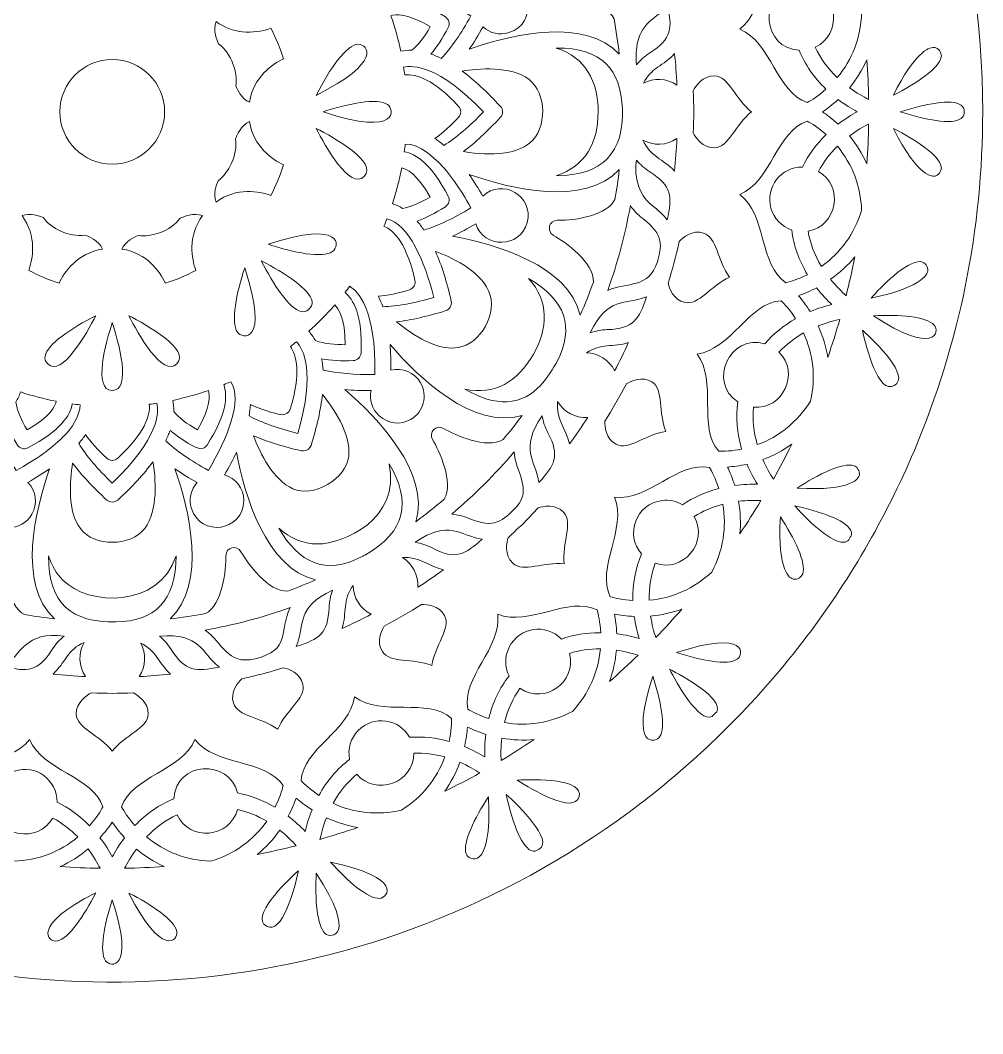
# Model space of a CAD drawing. Header units: inches. Extents: x -25 to 3711, y -26 to 945.
# Drawn here: x 1372 to 1850, y -26 to 477 of the extents above; entities that cross this region are included whole.
import ezdxf

# ---------------------------------------------------------------- set-up
doc = ezdxf.new("R2010")
doc.units = ezdxf.units.IN
doc.header["$MEASUREMENT"] = 0
doc.layers.add('_U+0421_U+043B_U+043E_U+0439 1', color=7, linetype='Continuous')

# ---------------------------------------------------------------- blocks, each defined once
blk = doc.blocks.new('block 2')
at = {"layer": '_U+0421_U+043B_U+043E_U+0439 1', "lineweight": 0}
for points, knots in [([(1585.8, 830.21), (1363.62, 924.19), (1111.16, 816.94), (1019.52, 600.29), (952.37, 441.51), (985.37, 253.34), (1112.11, 126.6), (1125.18, 113.53), (1139.26, 101.15), (1153.97, 89.79), (1154.04, 89.72), (1154.1, 89.66), (1154.17, 89.61), (1154.31, 89.49), (1154.47, 89.38), (1154.63, 89.28), (1183.71, 66.91), (1215.62, 48.31), (1249.45, 34.01), (1390.48, -25.65), (1555.66, -6.48), (1680.02, 88.83), (1680.02, 88.83), (1680.27, 88.99), (1680.27, 88.99), (1680.42, 89.1), (1680.57, 89.22), (1680.71, 89.35), (1709.98, 111.88), (1736.6, 138.23), (1759.95, 168.46), (1759.95, 168.46), (1760.12, 168.66), (1760.12, 168.66), (1760.24, 168.8), (1760.35, 168.96), (1760.45, 169.12), (1782.82, 198.21), (1801.42, 230.1), (1815.73, 263.93), (1838.26, 317.2), (1849.68, 373.78), (1849.68, 432.11), (1849.68, 610.21), (1741.73, 764.26), (1585.8, 830.21)], [0, 0, 0, 0, 1, 1, 1, 2, 2, 2, 3, 3, 3, 4, 4, 4, 5, 5, 5, 6, 6, 6, 7, 7, 7, 8, 8, 8, 9, 9, 9, 10, 10, 10, 11, 11, 11, 12, 12, 12, 13, 13, 13, 14, 14, 14, 15, 15, 15, 15]), ([(1637.89, 488.42), (1644.5, 488.5), (1662.39, 486.8), (1666.62, 478.22), (1667.72, 472.27), (1668.57, 466.57), (1669.23, 460.7), (1652.36, 478.54), (1617.76, 471.12), (1594.72, 463.07), (1597.04, 466.41), (1599.34, 470.1), (1601.6, 474.12), (1605.03, 470.96), (1609.82, 469.86), (1614.49, 471.32), (1629.01, 475.86), (1625.65, 497.31), (1610.53, 497.31), (1604.47, 497.31), (1599.35, 493.28), (1597.75, 487.7), (1593.88, 489.99), (1590.12, 491.98), (1586.52, 493.68), (1608.02, 497.76), (1643.93, 508.21), (1649.86, 532.97), (1651.87, 528.38), (1653.68, 523.86), (1655.42, 519.12), (1656.05, 509.49), (1641.56, 499.11), (1635.88, 495.9), (1632.15, 493.8), (1633.96, 488.2), (1637.89, 488.42)], [0, 0, 0, 0, 1, 1, 1, 2, 2, 2, 3, 3, 3, 4, 4, 4, 5, 5, 5, 6, 6, 6, 7, 7, 7, 8, 8, 8, 9, 9, 9, 10, 10, 10, 11, 11, 11, 12, 12, 12, 12]), ([(1758.53, 462.61), (1761.43, 455.46), (1765.9, 448.96), (1771.85, 443.25), (1768.1, 439.92), (1764.69, 437.79), (1762.57, 436.62), (1747.38, 441.64), (1744.7, 466.49), (1729.15, 473.03), (1742.47, 483.37), (1738.63, 508.07), (1752.01, 516.84), (1754.37, 516.26), (1758.24, 515.07), (1762.75, 512.81), (1759.3, 506.93), (1756.91, 500.7), (1755.66, 494.23), (1738.26, 490.08), (1740.22, 463.45), (1758.53, 462.61)], [0, 0, 0, 0, 1, 1, 1, 2, 2, 2, 3, 3, 3, 4, 4, 4, 5, 5, 5, 6, 6, 6, 7, 7, 7, 7]), ([(1777.46, 449.03), (1772.71, 453.58), (1769.05, 458.65), (1766.57, 464.17), (1779.93, 470.39), (1778.02, 490.5), (1763.82, 494.17), (1764.97, 499.17), (1766.93, 504.03), (1769.66, 508.67), (1779.16, 501.99), (1785.85, 492.68), (1789.56, 480.98), (1789.01, 468.69), (1784.94, 457.95), (1777.46, 449.03)], [0, 0, 0, 0, 1, 1, 1, 2, 2, 2, 3, 3, 3, 4, 4, 4, 5, 5, 5, 5]), ([(1575.71, 460.69), (1578.66, 464.14), (1581.55, 468.57), (1584.32, 473.89), (1585.28, 475.75), (1584.68, 477.99), (1582.92, 479.11), (1567.52, 488.93), (1558.33, 489.32), (1553, 487.32), (1552.51, 488.52), (1552, 489.72), (1551.47, 490.91), (1560.71, 496.73), (1579.78, 489.26), (1595.55, 479.7), (1590.74, 470.9), (1585.81, 463.79), (1580.89, 458.52), (1579.13, 459.38), (1577.4, 460.1), (1575.71, 460.69)], [0, 0, 0, 0, 1, 1, 1, 2, 2, 2, 3, 3, 3, 4, 4, 4, 5, 5, 5, 6, 6, 6, 7, 7, 7, 7]), ([(1684.44, 461.26), (1681.88, 459.64), (1679.64, 457.68), (1677.76, 455.4), (1677.24, 462.54), (1677.49, 471.79), (1685.72, 478.04), (1688.88, 480.45), (1691.32, 482.79), (1693.16, 485.21), (1695.52, 473.71), (1695.6, 468.3), (1684.44, 461.26)], [0, 0, 0, 0, 1, 1, 1, 2, 2, 2, 3, 3, 3, 4, 4, 4, 4]), ([(1555.86, 479.73), (1558.18, 480.51), (1563.94, 480.98), (1575.43, 474.31), (1572.39, 469.02), (1569.32, 465.07), (1566.29, 462.55), (1564.32, 462.62), (1562.47, 462.45), (1560.74, 462.06), (1559.49, 468.04), (1557.85, 473.97), (1555.86, 479.73)], [0, 0, 0, 0, 1, 1, 1, 2, 2, 2, 3, 3, 3, 4, 4, 4, 4]), ([(1496.25, 473.47), (1498.81, 468.64), (1500.92, 463.56), (1502.54, 458.35), (1497.04, 455.7), (1487.61, 449.38), (1485.65, 436.76), (1481.7, 438.52), (1479.67, 442.91), (1478.93, 444.88), (1479.73, 451.43), (1477.03, 460.71), (1470.31, 465.78), (1469.56, 467.31), (1467.39, 472.37), (1469.07, 476.8), (1477.2, 470.86), (1487.05, 470.29), (1496.25, 473.47)], [0, 0, 0, 0, 1, 1, 1, 2, 2, 2, 3, 3, 3, 4, 4, 4, 5, 5, 5, 6, 6, 6, 6]), ([(1518.73, 440.18), (1525.48, 453.5), (1533.95, 465.55), (1539.62, 465.55), (1544.56, 465.55), (1551.76, 456.62), (1518.73, 440.18)], [0, 0, 0, 0, 1, 1, 1, 2, 2, 2, 2]), ([(1637.91, 400.31), (1652.45, 405.04), (1658.75, 416.71), (1658.75, 432), (1658.75, 447.13), (1652.57, 458.92), (1637.94, 463.68), (1660.62, 463.78), (1670.02, 453.21), (1670.78, 433.45), (1671.59, 412.21), (1661.26, 400.14), (1637.91, 400.31)], [0, 0, 0, 0, 1, 1, 1, 2, 2, 2, 3, 3, 3, 4, 4, 4, 4]), ([(1829.12, 459.26), (1827.99, 453.58), (1816.51, 445.97), (1805.31, 440.24), (1815.95, 461.44), (1822.76, 463.95), (1825.39, 463.95), (1825.84, 463.95), (1826.17, 463.87), (1826.38, 463.81), (1828.47, 463.12), (1829.35, 460.44), (1829.12, 459.26)], [0, 0, 0, 0, 1, 1, 1, 2, 2, 2, 3, 3, 3, 4, 4, 4, 4]), ([(1443.53, 432), (1443.53, 417.66), (1431.86, 406), (1417.53, 406), (1403.19, 406), (1391.53, 417.66), (1391.53, 432), (1391.53, 446.34), (1403.19, 458), (1417.53, 458), (1431.86, 458), (1443.53, 446.34), (1443.53, 432)], [0, 0, 0, 0, 1, 1, 1, 2, 2, 2, 3, 3, 3, 4, 4, 4, 4]), ([(1681.26, 446.18), (1684.8, 453.73), (1691.33, 455.01), (1696.7, 460.89), (1697.23, 455.72), (1697.62, 450.51), (1697.87, 445.32), (1692.86, 448.73), (1686.34, 448.9), (1681.26, 446.18)], [0, 0, 0, 0, 1, 1, 1, 2, 2, 2, 3, 3, 3, 3]), ([(1589.48, 434.7), (1577.15, 448.17), (1568.36, 450.92), (1562.7, 450.37), (1562.55, 451.62), (1562.37, 452.88), (1562.18, 454.12), (1566.71, 455.21), (1579.62, 455.24), (1601.83, 432), (1594.9, 424.75), (1588.3, 419.15), (1582.18, 415.34), (1580.71, 416.62), (1579.22, 417.77), (1577.74, 418.77), (1583.84, 422.96), (1588.48, 428.3), (1589.48, 429.3), (1590.89, 430.84), (1590.89, 433.16), (1589.48, 434.7)], [0, 0, 0, 0, 1, 1, 1, 2, 2, 2, 3, 3, 3, 4, 4, 4, 5, 5, 5, 6, 6, 6, 7, 7, 7, 7]), ([(1610.25, 429.3), (1611.67, 430.84), (1611.67, 433.16), (1610.25, 434.7), (1603.68, 441.88), (1597.3, 447.74), (1591.21, 452.19), (1599.11, 453.54), (1615.39, 454.92), (1624.3, 448.15), (1633.31, 441.3), (1633.61, 423.68), (1624.74, 416.48), (1618.31, 411.27), (1606.74, 409.81), (1591.87, 412.29), (1597.75, 416.68), (1603.92, 422.38), (1610.25, 429.3)], [0, 0, 0, 0, 1, 1, 1, 2, 2, 2, 3, 3, 3, 4, 4, 4, 5, 5, 5, 6, 6, 6, 6]), ([(1783.48, 443.99), (1787.05, 448.25), (1789.96, 452.86), (1792.2, 457.79), (1792.64, 451.27), (1792.92, 444.7), (1793.03, 438.15), (1790.44, 439.45), (1787.04, 441.38), (1783.48, 443.99)], [0, 0, 0, 0, 1, 1, 1, 2, 2, 2, 3, 3, 3, 3]), ([(1705.99, 442.49), (1707.01, 444.46), (1710.54, 450.13), (1716.62, 449.86), (1723.61, 449.55), (1726.84, 438.33), (1734.85, 432), (1726.84, 425.67), (1723.61, 414.45), (1716.63, 414.14), (1710.53, 413.9), (1707.01, 419.54), (1705.99, 421.51), (1706.26, 429.19), (1706.26, 434.8), (1705.99, 442.49)], [0, 0, 0, 0, 1, 1, 1, 2, 2, 2, 3, 3, 3, 4, 4, 4, 5, 5, 5, 5]), ([(1522.16, 432), (1534.77, 436.12), (1549.09, 439.06), (1554.22, 435.64), (1557.2, 433.65), (1561.13, 419.27), (1522.16, 432)], [0, 0, 0, 0, 1, 1, 1, 2, 2, 2, 2]), ([(1787.36, 432.03), (1784.58, 430.54), (1781.28, 428.52), (1777.87, 425.9), (1775.08, 428.48), (1772.4, 430.5), (1770.19, 432), (1772.41, 433.5), (1775.09, 435.53), (1777.88, 438.11), (1781.28, 435.54), (1784.58, 433.53), (1787.36, 432.03)], [0, 0, 0, 0, 1, 1, 1, 2, 2, 2, 3, 3, 3, 4, 4, 4, 4]), ([(1838.95, 435.33), (1840.03, 434.58), (1840.53, 433.52), (1840.53, 432), (1840.53, 430.48), (1840.03, 429.42), (1838.95, 428.67), (1834.26, 425.39), (1820.77, 428.12), (1808.76, 432), (1820.77, 435.88), (1834.26, 438.61), (1838.95, 435.33)], [0, 0, 0, 0, 1, 1, 1, 2, 2, 2, 3, 3, 3, 4, 4, 4, 4]), ([(1470.06, 397.69), (1475.25, 401.76), (1479.9, 410.23), (1478.74, 418.56), (1479.29, 420.17), (1481.33, 425.28), (1485.65, 427.23), (1487.61, 414.62), (1497.05, 408.3), (1502.54, 405.65), (1500.92, 400.44), (1498.81, 395.37), (1496.25, 390.53), (1490.49, 392.53), (1479.36, 394.73), (1469.06, 387.2), (1467.51, 391.23), (1469.19, 395.78), (1470.06, 397.69)], [0, 0, 0, 0, 1, 1, 1, 2, 2, 2, 3, 3, 3, 4, 4, 4, 5, 5, 5, 6, 6, 6, 6]), ([(1518.75, 423.78), (1527.53, 419.32), (1549.56, 406.93), (1542.58, 399.94), (1535.62, 392.97), (1523.24, 414.93), (1518.75, 423.78)], [0, 0, 0, 0, 1, 1, 1, 2, 2, 2, 2]), ([(1744.55, 384.23), (1746, 379.07), (1749.88, 375.01), (1754.83, 373.32), (1755.78, 365.66), (1758.42, 358.22), (1762.69, 351.16), (1758.2, 348.91), (1754.35, 347.74), (1752.01, 347.16), (1738.63, 355.93), (1742.47, 380.63), (1729.15, 390.97), (1744.7, 397.51), (1747.38, 422.36), (1762.57, 427.38), (1764.7, 426.21), (1768.13, 424.06), (1771.9, 420.7), (1767.04, 415.92), (1763.13, 410.51), (1760.24, 404.59), (1749.69, 404.69), (1741.58, 394.77), (1744.55, 384.23)], [0, 0, 0, 0, 1, 1, 1, 2, 2, 2, 3, 3, 3, 4, 4, 4, 5, 5, 5, 6, 6, 6, 7, 7, 7, 8, 8, 8, 8]), ([(1793.03, 425.91), (1792.92, 419.34), (1792.65, 412.75), (1792.2, 406.21), (1789.96, 411.15), (1787.04, 415.77), (1783.47, 420.02), (1787.04, 422.69), (1790.44, 424.62), (1793.03, 425.91)], [0, 0, 0, 0, 1, 1, 1, 2, 2, 2, 3, 3, 3, 3]), ([(1826.36, 400.18), (1824.97, 399.73), (1817.77, 398.92), (1805.31, 423.76), (1816.51, 418.03), (1827.99, 410.42), (1829.12, 404.74), (1829.35, 403.56), (1828.46, 400.87), (1826.36, 400.18)], [0, 0, 0, 0, 1, 1, 1, 2, 2, 2, 3, 3, 3, 3]), ([(1697.87, 418.68), (1697.62, 413.32), (1697.21, 407.94), (1696.65, 402.61), (1691.14, 408.58), (1684.38, 409.89), (1680.94, 417.99), (1686.12, 415.06), (1692.81, 415.24), (1697.87, 418.68)], [0, 0, 0, 0, 1, 1, 1, 2, 2, 2, 3, 3, 3, 3]), ([(1572.25, 373.3), (1571.16, 374.92), (1570.02, 376.41), (1568.85, 377.76), (1573.14, 379.27), (1577.86, 381.66), (1582.92, 384.89), (1584.68, 386.01), (1585.28, 388.25), (1584.32, 390.11), (1575.89, 406.3), (1568.13, 411.24), (1562.52, 412.17), (1562.69, 413.44), (1562.85, 414.73), (1562.99, 416.03), (1570.34, 416.23), (1577.89, 408.25), (1579.34, 407.15), (1584.76, 401.76), (1590.2, 394.08), (1595.55, 384.3), (1587.01, 379.11), (1579.18, 375.41), (1572.25, 373.3)], [0, 0, 0, 0, 1, 1, 1, 2, 2, 2, 3, 3, 3, 4, 4, 4, 5, 5, 5, 6, 6, 6, 7, 7, 7, 8, 8, 8, 8]), ([(1769.61, 355.3), (1766.19, 360.93), (1763.97, 366.78), (1763, 372.75), (1777.39, 375.29), (1780.96, 395.16), (1768.11, 402.42), (1770.51, 406.95), (1773.66, 411.14), (1777.51, 414.92), (1784.95, 406.01), (1789.01, 395.29), (1789.56, 383.02), (1785.84, 371.3), (1779.14, 361.98), (1769.61, 355.3)], [0, 0, 0, 0, 1, 1, 1, 2, 2, 2, 3, 3, 3, 4, 4, 4, 5, 5, 5, 5]), ([(1685.72, 385.41), (1677.86, 391.39), (1676.66, 402.14), (1677.77, 408.05), (1679.65, 405.77), (1681.88, 403.81), (1684.44, 402.2), (1695.59, 395.16), (1695.46, 389.81), (1693.08, 378.36), (1691.25, 380.73), (1688.83, 383.04), (1685.72, 385.41)], [0, 0, 0, 0, 1, 1, 1, 2, 2, 2, 3, 3, 3, 4, 4, 4, 4]), ([(1561.21, 404.22), (1563.58, 403.76), (1568.76, 401.32), (1575.43, 389.69), (1570.15, 386.63), (1565.52, 384.74), (1561.63, 384.08), (1559.97, 385.12), (1558.28, 385.9), (1556.59, 386.42), (1558.5, 392.25), (1560.05, 398.22), (1561.21, 404.22)], [0, 0, 0, 0, 1, 1, 1, 2, 2, 2, 3, 3, 3, 4, 4, 4, 4]), ([(1636.58, 370.67), (1642.32, 367.47), (1656.95, 357.12), (1656.36, 347.52), (1654.36, 341.89), (1652.21, 336.44), (1649.85, 331.04), (1643.92, 355.79), (1608.01, 366.24), (1586.52, 370.32), (1590.2, 372.05), (1594.04, 374.1), (1598, 376.44), (1601.94, 364.02), (1620, 364.07), (1623.49, 377.11), (1627.04, 390.36), (1610.95, 399.3), (1601.45, 390.13), (1599.24, 394.05), (1596.99, 397.65), (1594.72, 400.92), (1615.39, 393.7), (1651.73, 384.79), (1669.23, 403.3), (1668.68, 398.34), (1667.98, 393.51), (1667.11, 388.5), (1663.38, 380.99), (1647.96, 377.88), (1638.53, 378.17), (1634.42, 378.17), (1632.98, 372.67), (1636.58, 370.67)], [0, 0, 0, 0, 1, 1, 1, 2, 2, 2, 3, 3, 3, 4, 4, 4, 5, 5, 5, 6, 6, 6, 7, 7, 7, 8, 8, 8, 9, 9, 9, 10, 10, 10, 11, 11, 11, 11]), ([(1663.5, 343.33), (1668.4, 356.96), (1672.17, 371.09), (1674.74, 385.46), (1676.41, 383.02), (1678.46, 380.88), (1680.87, 379.04), (1691.79, 370.74), (1690.25, 365.17), (1688.15, 357.54), (1683.73, 343.79), (1673.22, 347.87), (1663.5, 343.33)], [0, 0, 0, 0, 1, 1, 1, 2, 2, 2, 3, 3, 3, 4, 4, 4, 4]), ([(1391.17, 346.99), (1385.97, 348.6), (1380.89, 350.71), (1376.06, 353.27), (1378.06, 359.03), (1380.26, 370.17), (1372.72, 380.47), (1376.76, 382.02), (1381.3, 380.35), (1383.21, 379.47), (1387.28, 374.28), (1395.75, 369.63), (1404.08, 370.79), (1405.69, 370.25), (1410.81, 368.21), (1412.76, 363.88), (1400.15, 361.92), (1393.83, 352.48), (1391.17, 346.99)], [0, 0, 0, 0, 1, 1, 1, 2, 2, 2, 3, 3, 3, 4, 4, 4, 5, 5, 5, 6, 6, 6, 6]), ([(1422.29, 363.88), (1424.05, 367.83), (1428.44, 369.86), (1430.41, 370.59), (1436.97, 369.79), (1446.24, 372.5), (1451.31, 379.21), (1452.84, 379.96), (1457.89, 382.14), (1462.32, 380.46), (1454.8, 370.16), (1457, 359.03), (1459, 353.27), (1454.16, 350.71), (1449.09, 348.6), (1443.88, 346.99), (1441.22, 352.48), (1434.91, 361.92), (1422.29, 363.88)], [0, 0, 0, 0, 1, 1, 1, 2, 2, 2, 3, 3, 3, 4, 4, 4, 5, 5, 5, 6, 6, 6, 6]), ([(1526.92, 362.65), (1521.93, 359.16), (1507.58, 362.1), (1494.91, 366.24), (1532.74, 378.61), (1530.42, 365.1), (1526.92, 362.65)], [0, 0, 0, 0, 1, 1, 1, 2, 2, 2, 2]), ([(1567.79, 348.36), (1563.84, 366.2), (1557.61, 372.98), (1552.43, 375.32), (1552.93, 376.52), (1553.43, 377.73), (1553.9, 378.94), (1564.55, 376.5), (1572.74, 357.75), (1577.14, 339.85), (1567.51, 337.03), (1558.99, 335.49), (1551.79, 335.26), (1551.15, 337.1), (1550.44, 338.83), (1549.66, 340.44), (1554.19, 340.79), (1559.36, 341.88), (1565.09, 343.68), (1567.08, 344.31), (1568.24, 346.33), (1567.79, 348.36)], [0, 0, 0, 0, 1, 1, 1, 2, 2, 2, 3, 3, 3, 4, 4, 4, 5, 5, 5, 6, 6, 6, 7, 7, 7, 7]), ([(1699.04, 367.66), (1700.77, 369.49), (1705.44, 373.62), (1711.05, 371.84), (1717.72, 369.73), (1717.94, 358.07), (1724.04, 349.87), (1714.66, 345.83), (1708.64, 335.83), (1701.81, 337.34), (1696.08, 338.6), (1694.09, 344.49), (1693.5, 346.93), (1695.65, 353.91), (1697.46, 360.7), (1699.04, 367.66)], [0, 0, 0, 0, 1, 1, 1, 2, 2, 2, 3, 3, 3, 4, 4, 4, 5, 5, 5, 5]), ([(1583.08, 333.3), (1585.07, 333.93), (1586.24, 335.94), (1585.79, 337.98), (1583.68, 347.51), (1581.06, 355.8), (1578.01, 362.71), (1585.36, 360.09), (1599.62, 353.55), (1604.32, 343.19), (1609.34, 332.1), (1600.41, 316.74), (1589.22, 314.96), (1581.03, 313.65), (1570.29, 318.18), (1558.65, 327.77), (1565.95, 328.62), (1574.15, 330.48), (1583.08, 333.3)], [0, 0, 0, 0, 1, 1, 1, 2, 2, 2, 3, 3, 3, 4, 4, 4, 5, 5, 5, 6, 6, 6, 6]), ([(1514.81, 333.75), (1513.86, 332.83), (1512.66, 332.53), (1511.3, 332.86), (1505.34, 334.31), (1497.42, 346.38), (1491.51, 358.02), (1503.34, 352.01), (1515.55, 343.96), (1516.76, 337.92), (1517.12, 336.09), (1516.25, 335.15), (1514.81, 333.75)], [0, 0, 0, 0, 1, 1, 1, 2, 2, 2, 3, 3, 3, 4, 4, 4, 4]), ([(1774.12, 348.88), (1778.69, 352.07), (1782.7, 355.79), (1786.15, 359.99), (1784.89, 353.52), (1783.46, 347.08), (1781.86, 340.72), (1779.69, 342.66), (1776.9, 345.42), (1774.12, 348.88)], [0, 0, 0, 0, 1, 1, 1, 2, 2, 2, 3, 3, 3, 3]), ([(1818.78, 357.65), (1819.97, 357.58), (1822.34, 356.01), (1822.46, 353.8), (1822.54, 352.35), (1821.46, 345.18), (1794.24, 339.57), (1799, 344.84), (1811.75, 358.1), (1818.78, 357.65)], [0, 0, 0, 0, 1, 1, 1, 2, 2, 2, 3, 3, 3, 3]), ([(1483.29, 354.61), (1495.98, 315.75), (1481.63, 319.58), (1479.65, 322.55), (1476.23, 327.67), (1479.17, 341.99), (1483.29, 354.61)], [0, 0, 0, 0, 1, 1, 1, 2, 2, 2, 2]), ([(1613.52, 288.08), (1607.2, 287.79), (1600.17, 289.9), (1592.51, 294.38), (1607.48, 291.18), (1618.78, 298.14), (1626.43, 311.39), (1634.09, 324.66), (1634.44, 337.92), (1624.23, 349.26), (1642.83, 338.67), (1646.93, 324.94), (1638.43, 308.14), (1634.53, 301.73), (1627.85, 288.73), (1613.52, 288.08)], [0, 0, 0, 0, 1, 1, 1, 2, 2, 2, 3, 3, 3, 4, 4, 4, 5, 5, 5, 5]), ([(1521.46, 309.36), (1525.93, 308.53), (1531.21, 308.24), (1537.2, 308.5), (1539.29, 308.59), (1540.93, 310.24), (1541.03, 312.32), (1541.85, 331.18), (1537.08, 339.07), (1533.11, 342.36), (1533.89, 343.37), (1534.66, 344.38), (1535.4, 345.39), (1539.38, 343), (1548.58, 333.95), (1547.85, 301.68), (1537.85, 301.46), (1529.23, 302.17), (1522.17, 303.81), (1522.04, 305.75), (1521.8, 307.61), (1521.46, 309.36)], [0, 0, 0, 0, 1, 1, 1, 2, 2, 2, 3, 3, 3, 4, 4, 4, 5, 5, 5, 6, 6, 6, 7, 7, 7, 7]), ([(1774.77, 336.32), (1771.69, 335.59), (1767.98, 334.5), (1764.01, 332.84), (1761.98, 336.06), (1759.92, 338.7), (1758.17, 340.73), (1760.71, 341.6), (1763.82, 342.87), (1767.18, 344.64), (1769.81, 341.27), (1772.47, 338.48), (1774.77, 336.32)], [0, 0, 0, 0, 1, 1, 1, 2, 2, 2, 3, 3, 3, 4, 4, 4, 4]), ([(1663.31, 323.88), (1660.37, 323.77), (1657.53, 323.21), (1654.83, 322.23), (1663.47, 340.77), (1672.05, 335.79), (1682.81, 340.24), (1678.98, 328.82), (1676.35, 324.39), (1663.31, 323.88)], [0, 0, 0, 0, 1, 1, 1, 2, 2, 2, 3, 3, 3, 3]), ([(1718.65, 263.48), (1708, 275.42), (1718.11, 298.28), (1707.91, 311.72), (1724.61, 314.01), (1733.63, 337.29), (1749.58, 338.23), (1751.15, 336.69), (1753.98, 333.65), (1756.81, 329.31), (1750.92, 325.96), (1745.77, 321.77), (1741.48, 316.84), (1724.13, 322.01), (1713.01, 297.68), (1728.14, 288), (1727.08, 280.36), (1727.71, 272.5), (1730, 264.58), (1725.09, 263.58), (1721.07, 263.44), (1718.65, 263.48)], [0, 0, 0, 0, 1, 1, 1, 2, 2, 2, 3, 3, 3, 4, 4, 4, 5, 5, 5, 6, 6, 6, 7, 7, 7, 7]), ([(1527.98, 336.12), (1529.82, 334.55), (1533.15, 329.85), (1533.12, 316.41), (1528.48, 316.37), (1522.76, 316.82), (1518.37, 318.45), (1517.43, 320.21), (1516.34, 321.74), (1515.12, 323.05), (1519.65, 327.12), (1523.96, 331.5), (1527.98, 336.12)], [0, 0, 0, 0, 1, 1, 1, 2, 2, 2, 3, 3, 3, 4, 4, 4, 4]), ([(1385.47, 306.94), (1384.31, 308.1), (1383.89, 309.29), (1384.14, 310.69), (1385.2, 316.68), (1397.42, 324.75), (1409.31, 330.78), (1404.85, 321.99), (1392.45, 299.96), (1385.47, 306.94)], [0, 0, 0, 0, 1, 1, 1, 2, 2, 2, 3, 3, 3, 3]), ([(1417.53, 327.37), (1420.59, 318.01), (1427.4, 293.67), (1417.53, 293.67), (1407.65, 293.67), (1414.48, 318.03), (1417.53, 327.37)], [0, 0, 0, 0, 1, 1, 1, 2, 2, 2, 2]), ([(1425.75, 330.78), (1434.53, 326.32), (1456.56, 313.93), (1449.58, 306.94), (1442.62, 299.97), (1430.25, 321.92), (1425.75, 330.78)], [0, 0, 0, 0, 1, 1, 1, 2, 2, 2, 2]), ([(1778.7, 328.94), (1776.89, 322.62), (1774.91, 316.31), (1772.76, 310.08), (1771.88, 315.44), (1770.25, 320.67), (1767.9, 325.72), (1772.05, 327.38), (1775.86, 328.36), (1778.7, 328.94)], [0, 0, 0, 0, 1, 1, 1, 2, 2, 2, 3, 3, 3, 3]), ([(1795.39, 330.74), (1807.95, 331.38), (1821.7, 330.53), (1825.53, 326.17), (1828.58, 322.69), (1825.75, 310.76), (1795.39, 330.74)], [0, 0, 0, 0, 1, 1, 1, 2, 2, 2, 2]), ([(1737.77, 266.78), (1735.92, 273.11), (1735.29, 279.33), (1735.89, 285.34), (1750.44, 284.07), (1759.04, 302.34), (1748.52, 312.7), (1751.98, 316.42), (1756.07, 319.63), (1760.71, 322.27), (1765.63, 311.66), (1766.81, 300.28), (1764.21, 288.4), (1757.58, 278.04), (1748.69, 270.77), (1737.77, 266.78)], [0, 0, 0, 0, 1, 1, 1, 2, 2, 2, 3, 3, 3, 4, 4, 4, 5, 5, 5, 5]), ([(1805.87, 296.14), (1797.89, 291.53), (1791.92, 314.61), (1789.99, 323.65), (1796.85, 317.45), (1813.85, 300.75), (1805.87, 296.14)], [0, 0, 0, 0, 1, 1, 1, 2, 2, 2, 2]), ([(1486.18, 286.65), (1492.75, 283.54), (1500.72, 281.64), (1502.03, 281.64), (1503.78, 281.64), (1505.32, 282.76), (1505.84, 284.44), (1511.52, 302.44), (1508.95, 311.3), (1505.97, 315.5), (1506.99, 316.27), (1507.99, 317.05), (1508.97, 317.84), (1512.19, 314.5), (1518.75, 303.39), (1509.68, 272.39), (1499.94, 274.76), (1491.79, 277.68), (1485.42, 281.07), (1485.8, 282.99), (1486.05, 284.86), (1486.18, 286.65)], [0, 0, 0, 0, 1, 1, 1, 2, 2, 2, 3, 3, 3, 4, 4, 4, 5, 5, 5, 6, 6, 6, 7, 7, 7, 7]), ([(1653.02, 312.41), (1659.83, 317.12), (1666.21, 315.08), (1673.73, 317.43), (1671.6, 312.7), (1669.34, 308.01), (1666.95, 303.4), (1664.28, 308.89), (1658.7, 312.22), (1653.02, 312.41)], [0, 0, 0, 0, 1, 1, 1, 2, 2, 2, 3, 3, 3, 3]), ([(1576.57, 269.36), (1579.85, 263.85), (1587.22, 247.89), (1582.34, 239.77), (1577.76, 235.83), (1573.11, 232.12), (1568.28, 228.54), (1575.38, 252.91), (1549.58, 279.83), (1533.04, 294.08), (1537.08, 293.74), (1541.38, 293.61), (1546.04, 293.66), (1545.02, 289.1), (1546.46, 284.41), (1550.06, 281.09), (1554.44, 277.06), (1560.58, 276.37), (1565.71, 279.33), (1572.07, 283), (1574.26, 291.16), (1570.59, 297.52), (1567.56, 302.77), (1561.51, 305.18), (1555.88, 303.78), (1555.92, 308.28), (1555.77, 312.53), (1555.44, 316.49), (1569.68, 299.95), (1596.61, 274.15), (1620.98, 281.24), (1617.95, 277.17), (1614.79, 273.17), (1611.54, 269.29), (1603.38, 264.4), (1587.52, 271.62), (1582.04, 274.86), (1578.48, 276.97), (1574.44, 272.91), (1576.57, 269.36)], [0, 0, 0, 0, 1, 1, 1, 2, 2, 2, 3, 3, 3, 4, 4, 4, 5, 5, 5, 6, 6, 6, 7, 7, 7, 8, 8, 8, 9, 9, 9, 10, 10, 10, 11, 11, 11, 12, 12, 12, 13, 13, 13, 13]), ([(1446.22, 273.84), (1451.65, 269.27), (1459.44, 264.76), (1461.27, 264.76), (1462.64, 264.76), (1463.9, 265.45), (1464.64, 266.61), (1474.46, 282), (1474.85, 291.2), (1472.84, 296.53), (1474.05, 297.02), (1475.25, 297.53), (1476.44, 298.05), (1482.25, 288.81), (1474.79, 269.75), (1465.23, 253.98), (1456.44, 258.79), (1449.32, 263.72), (1444.05, 268.64), (1444.91, 270.4), (1445.64, 272.14), (1446.22, 273.84)], [0, 0, 0, 0, 1, 1, 1, 2, 2, 2, 3, 3, 3, 4, 4, 4, 5, 5, 5, 6, 6, 6, 7, 7, 7, 7]), ([(1662.08, 278.44), (1665.83, 284.38), (1669.44, 290.62), (1672.82, 297), (1674.98, 298.31), (1680.58, 301.05), (1685.48, 297.92), (1691.38, 294.16), (1688.57, 282.83), (1692.34, 273.34), (1682.22, 271.86), (1673.84, 263.75), (1667.62, 266.99), (1662.4, 269.7), (1662.01, 275.92), (1662.08, 278.44)], [0, 0, 0, 0, 1, 1, 1, 2, 2, 2, 3, 3, 3, 4, 4, 4, 5, 5, 5, 5]), ([(1371.95, 292.94), (1377.78, 291.02), (1383.75, 289.47), (1389.74, 288.32), (1389.29, 285.95), (1386.84, 280.76), (1375.22, 274.09), (1372.15, 279.37), (1370.27, 284.01), (1369.61, 287.89), (1370.65, 289.56), (1371.43, 291.25), (1371.95, 292.94)], [0, 0, 0, 0, 1, 1, 1, 2, 2, 2, 3, 3, 3, 4, 4, 4, 4]), ([(1447.59, 288.78), (1453.57, 290.04), (1459.5, 291.68), (1465.26, 293.67), (1466.04, 291.34), (1466.5, 285.58), (1459.84, 274.09), (1454.55, 277.14), (1450.6, 280.21), (1448.08, 283.24), (1448.15, 285.2), (1447.98, 287.06), (1447.59, 288.78)], [0, 0, 0, 0, 1, 1, 1, 2, 2, 2, 3, 3, 3, 4, 4, 4, 4]), ([(1363.29, 280.67), (1364.8, 276.38), (1367.19, 271.67), (1370.41, 266.61), (1371.54, 264.85), (1373.78, 264.24), (1375.63, 265.21), (1391.82, 273.63), (1396.76, 281.4), (1397.69, 287.01), (1398.96, 286.84), (1400.25, 286.68), (1401.54, 286.54), (1401.52, 281.48), (1397.51, 274.62), (1393.27, 270.85), (1393.13, 270.73), (1392.92, 270.52), (1392.63, 270.22), (1387.38, 264.84), (1379.71, 259.38), (1369.83, 253.98), (1364.63, 262.52), (1360.94, 270.35), (1358.83, 277.28), (1360.45, 278.37), (1361.94, 279.5), (1363.29, 280.67)], [0, 0, 0, 0, 1, 1, 1, 2, 2, 2, 3, 3, 3, 4, 4, 4, 5, 5, 5, 6, 6, 6, 7, 7, 7, 8, 8, 8, 9, 9, 9, 9]), ([(1417.53, 247.7), (1410.28, 254.62), (1404.68, 261.22), (1400.86, 267.34), (1402.15, 268.82), (1403.29, 270.3), (1404.3, 271.79), (1406.87, 268.04), (1410.4, 264.11), (1414.83, 260.05), (1416.37, 258.64), (1418.69, 258.64), (1420.23, 260.05), (1433.69, 272.38), (1436.45, 281.16), (1435.9, 286.82), (1437.15, 286.98), (1438.4, 287.16), (1439.65, 287.35), (1440.74, 282.83), (1440.77, 269.91), (1417.53, 247.7)], [0, 0, 0, 0, 1, 1, 1, 2, 2, 2, 3, 3, 3, 4, 4, 4, 5, 5, 5, 6, 6, 6, 7, 7, 7, 7]), ([(1512.42, 263.65), (1514.17, 263.65), (1515.7, 264.77), (1516.23, 266.44), (1519.16, 275.72), (1521.04, 284.18), (1521.85, 291.68), (1526.97, 285.52), (1536.31, 272.1), (1534.9, 261.01), (1534.18, 255.34), (1530.63, 250.63), (1524.34, 246.99), (1518.15, 243.42), (1512.4, 242.73), (1507.24, 244.93), (1497.45, 249.1), (1490.95, 262.49), (1487.64, 271.17), (1498.69, 266.45), (1511.22, 263.65), (1512.42, 263.65)], [0, 0, 0, 0, 1, 1, 1, 2, 2, 2, 3, 3, 3, 4, 4, 4, 5, 5, 5, 6, 6, 6, 7, 7, 7, 7]), ([(1638.65, 288.16), (1641.66, 283.03), (1647.45, 279.91), (1653.55, 280.3), (1650.67, 275.83), (1647.65, 271.42), (1644.53, 267.14), (1642.7, 275), (1637.58, 279.49), (1638.65, 288.16)], [0, 0, 0, 0, 1, 1, 1, 2, 2, 2, 3, 3, 3, 3]), ([(1629.32, 247.96), (1627.78, 258.83), (1619.38, 264.32), (1630.93, 281.16), (1631.41, 278.24), (1632.36, 275.42), (1633.78, 272.73), (1639.99, 260.92), (1637.1, 256.6), (1629.32, 247.96)], [0, 0, 0, 0, 1, 1, 1, 2, 2, 2, 3, 3, 3, 3]), ([(1740.46, 259.41), (1745.64, 261.3), (1750.44, 263.82), (1754.83, 266.95), (1751.95, 261.11), (1748.92, 255.32), (1745.76, 249.64), (1744.18, 252.06), (1742.22, 255.41), (1740.46, 259.41)], [0, 0, 0, 0, 1, 1, 1, 2, 2, 2, 3, 3, 3, 3]), ([(1316.58, 199.67), (1341.32, 205.62), (1351.77, 241.52), (1355.84, 263.01), (1357.58, 259.33), (1359.63, 255.49), (1361.98, 251.52), (1358.87, 250.52), (1356.2, 248.4), (1354.53, 245.52), (1352.13, 241.36), (1352.14, 236.38), (1354.55, 232.21), (1359.75, 223.19), (1372.55, 223.48), (1377.59, 232.21), (1380.62, 237.45), (1379.69, 243.9), (1375.66, 248.07), (1379.57, 250.29), (1383.18, 252.54), (1386.45, 254.81), (1379.23, 234.14), (1370.32, 197.8), (1388.83, 180.29), (1383.87, 180.85), (1379.04, 181.54), (1374.03, 182.41), (1365.38, 186.68), (1363.63, 204.42), (1363.69, 210.95), (1363.72, 212.81), (1362.52, 214.38), (1360.72, 214.86), (1358.92, 215.34), (1357.1, 214.57), (1356.2, 212.94), (1352.99, 207.21), (1342.64, 192.59), (1333.05, 193.17), (1327.42, 195.17), (1321.98, 197.31), (1316.58, 199.67)], [0, 0, 0, 0, 1, 1, 1, 2, 2, 2, 3, 3, 3, 4, 4, 4, 5, 5, 5, 6, 6, 6, 7, 7, 7, 8, 8, 8, 9, 9, 9, 10, 10, 10, 11, 11, 11, 12, 12, 12, 13, 13, 13, 14, 14, 14, 14]), ([(1504.64, 194.1), (1495.03, 193.47), (1484.64, 207.96), (1481.43, 213.65), (1479.4, 217.26), (1473.88, 215.76), (1473.94, 211.63), (1474.03, 205.04), (1472.36, 187.15), (1463.75, 182.91), (1457.88, 181.82), (1452.1, 180.96), (1446.23, 180.3), (1464.73, 197.8), (1455.82, 234.14), (1448.6, 254.81), (1451.94, 252.49), (1455.63, 250.19), (1459.65, 247.93), (1456.49, 244.5), (1455.39, 239.71), (1456.85, 235.04), (1461.39, 220.51), (1482.84, 223.88), (1482.84, 239), (1482.84, 245.06), (1478.81, 250.18), (1473.23, 251.78), (1475.52, 255.65), (1477.51, 259.41), (1479.21, 263.01), (1483.28, 241.51), (1493.73, 205.61), (1518.48, 199.67), (1513.9, 197.66), (1509.38, 195.84), (1504.64, 194.1)], [0, 0, 0, 0, 1, 1, 1, 2, 2, 2, 3, 3, 3, 4, 4, 4, 5, 5, 5, 6, 6, 6, 7, 7, 7, 8, 8, 8, 9, 9, 9, 10, 10, 10, 11, 11, 11, 12, 12, 12, 12]), ([(1594.59, 230.14), (1591.82, 231.3), (1588.96, 232), (1586.04, 232.24), (1597.29, 241.74), (1607.48, 251.93), (1617, 263.15), (1617.73, 253.51), (1626.2, 244.27), (1618.16, 235.94), (1611.45, 228.97), (1607.4, 224.77), (1594.59, 230.14)], [0, 0, 0, 0, 1, 1, 1, 2, 2, 2, 3, 3, 3, 4, 4, 4, 4]), ([(1397.83, 257.64), (1402.22, 251.76), (1407.92, 245.6), (1414.83, 239.27), (1416.3, 237.92), (1418.75, 237.92), (1420.23, 239.27), (1427.4, 245.84), (1433.27, 252.23), (1437.72, 258.32), (1439.07, 250.42), (1440.45, 234.13), (1433.68, 225.23), (1426.72, 216.07), (1408.6, 215.93), (1401.69, 225.13), (1395.3, 233.63), (1396.35, 248.47), (1397.83, 257.64)], [0, 0, 0, 0, 1, 1, 1, 2, 2, 2, 3, 3, 3, 4, 4, 4, 5, 5, 5, 6, 6, 6, 6]), ([(1543.2, 212.1), (1542.77, 211.88), (1542.11, 211.54), (1541.3, 211.06), (1523.29, 201.98), (1510.08, 208.08), (1500.27, 225.31), (1505.71, 220.41), (1512.15, 217.48), (1519.53, 217.48), (1532.19, 217.48), (1560.84, 229.76), (1555.01, 257.27), (1566.19, 238.45), (1563.26, 223.62), (1543.2, 212.1)], [0, 0, 0, 0, 1, 1, 1, 2, 2, 2, 3, 3, 3, 4, 4, 4, 5, 5, 5, 5]), ([(1680.3, 212.53), (1677.29, 205.42), (1675.86, 197.66), (1676.03, 189.41), (1671.02, 189.71), (1667.1, 190.61), (1664.78, 191.29), (1657.58, 205.57), (1673.26, 225.05), (1666.89, 240.66), (1683.62, 238.55), (1698.35, 258.7), (1714, 255.48), (1715.11, 253.59), (1717.06, 249.92), (1718.67, 245), (1712.11, 243.29), (1706.05, 240.57), (1700.62, 236.91), (1697.59, 238.71), (1694.05, 239.47), (1690.52, 239.05), (1677.47, 237.51), (1671.93, 222.01), (1680.3, 212.53)], [0, 0, 0, 0, 1, 1, 1, 2, 2, 2, 3, 3, 3, 4, 4, 4, 5, 5, 5, 6, 6, 6, 7, 7, 7, 8, 8, 8, 8]), ([(1732.66, 257.12), (1734.32, 253.19), (1736.17, 249.8), (1737.83, 247.12), (1734.67, 247.21), (1730.81, 247.11), (1726.54, 246.55), (1725.42, 250.17), (1724.11, 253.26), (1722.94, 255.67), (1725.61, 255.86), (1728.94, 256.28), (1732.66, 257.12)], [0, 0, 0, 0, 1, 1, 1, 2, 2, 2, 3, 3, 3, 4, 4, 4, 4]), ([(1788.43, 251.67), (1788.12, 250.24), (1785.23, 243.6), (1757.48, 245.22), (1768.03, 252.06), (1780.36, 258.2), (1785.86, 256.34), (1787, 255.95), (1788.88, 253.83), (1788.43, 251.67)], [0, 0, 0, 0, 1, 1, 1, 2, 2, 2, 3, 3, 3, 3]), ([(1641.91, 207.62), (1631.76, 208.81), (1621.55, 203.16), (1616.39, 207.88), (1611.88, 212), (1613.41, 218.49), (1614.08, 220.6), (1616.41, 222.78), (1618.98, 225.27), (1619.98, 226.21), (1620.98, 226.73), (1621.01, 226.98), (1628.91, 235.44), (1631.04, 236.1), (1637.56, 237.61), (1641.65, 233.14), (1646.37, 227.97), (1640.72, 217.76), (1641.91, 207.62)], [0, 0, 0, 0, 1, 1, 1, 2, 2, 2, 3, 3, 3, 4, 4, 4, 5, 5, 5, 6, 6, 6, 6]), ([(1684.09, 189.53), (1683.94, 196.11), (1684.95, 202.29), (1687.09, 207.94), (1700.76, 202.97), (1713.88, 218.32), (1706.36, 231.09), (1710.67, 233.79), (1715.45, 235.84), (1720.62, 237.18), (1722.62, 225.66), (1720.81, 214.37), (1715.23, 203.56), (1706.15, 195.27), (1695.68, 190.55), (1684.09, 189.53)], [0, 0, 0, 0, 1, 1, 1, 2, 2, 2, 3, 3, 3, 4, 4, 4, 5, 5, 5, 5]), ([(1729.13, 222.58), (1729.63, 227.9), (1729.4, 233.27), (1728.45, 238.66), (1732.83, 239.17), (1736.71, 239.15), (1739.58, 238.98), (1736.25, 233.45), (1732.76, 227.96), (1729.13, 222.58)], [0, 0, 0, 0, 1, 1, 1, 2, 2, 2, 3, 3, 3, 3]), ([(1784.31, 221.44), (1784.05, 221.01), (1783.8, 220.57), (1783.54, 220.14), (1783.54, 220.14), (1783.22, 219.59), (1783.22, 219.59), (1782.52, 218.75), (1781.66, 218.35), (1780.51, 218.34), (1780.49, 218.34), (1780.46, 218.34), (1780.43, 218.34), (1774.63, 218.34), (1764.57, 227.28), (1756.34, 236.39), (1768.42, 233.8), (1781.28, 229.52), (1784.07, 224.46), (1784.63, 223.45), (1784.7, 222.49), (1784.31, 221.44)], [0, 0, 0, 0, 1, 1, 1, 2, 2, 2, 3, 3, 3, 4, 4, 4, 5, 5, 5, 6, 6, 6, 7, 7, 7, 7]), ([(1576.32, 215.48), (1573.65, 216.89), (1570.84, 217.84), (1567.93, 218.32), (1584.74, 229.95), (1590.31, 221.4), (1601.23, 219.92), (1592.78, 212.34), (1588.14, 209.26), (1576.32, 215.48)], [0, 0, 0, 0, 1, 1, 1, 2, 2, 2, 3, 3, 3, 3]), ([(1760.34, 202.59), (1759.96, 201.45), (1757.82, 199.55), (1755.63, 200.01), (1754.21, 200.31), (1747.6, 203.21), (1749.23, 230.98), (1756.07, 220.42), (1762.21, 208.09), (1760.34, 202.59)], [0, 0, 0, 0, 1, 1, 1, 2, 2, 2, 3, 3, 3, 3]), ([(1385.85, 211.59), (1387.41, 206.79), (1389.79, 202.77), (1392.95, 199.57), (1405.73, 186.64), (1440.71, 185.41), (1449.22, 211.62), (1449.35, 189.21), (1438.36, 179.03), (1419.23, 178.75), (1397.56, 178.43), (1385.73, 187.72), (1385.85, 211.59)], [0, 0, 0, 0, 1, 1, 1, 2, 2, 2, 3, 3, 3, 4, 4, 4, 4]), ([(1569.23, 195.98), (1569.65, 202.05), (1566.48, 207.69), (1561.67, 210.69), (1569.9, 211.37), (1574.36, 206.46), (1581.99, 204.71), (1577.84, 201.7), (1573.58, 198.78), (1569.23, 195.98)], [0, 0, 0, 0, 1, 1, 1, 2, 2, 2, 3, 3, 3, 3]), ([(1546.14, 182.58), (1541.37, 180.11), (1536.52, 177.77), (1531.64, 175.59), (1534.04, 183.35), (1531.81, 189.86), (1537.1, 196.88), (1537.16, 191.01), (1540.57, 185.28), (1546.14, 182.58)], [0, 0, 0, 0, 1, 1, 1, 2, 2, 2, 3, 3, 3, 3]), ([(1526.85, 194.49), (1525.85, 191.77), (1525.29, 188.91), (1525.17, 185.94), (1524.66, 172.83), (1520.26, 170.34), (1508.86, 166.56), (1513.25, 177.36), (1508.48, 185.98), (1526.85, 194.49)], [0, 0, 0, 0, 1, 1, 1, 2, 2, 2, 3, 3, 3, 3]), ([(1659.63, 173.43), (1652.98, 173.43), (1646.56, 172.38), (1640.48, 170.29), (1632.81, 178.17), (1619.55, 176.24), (1614.59, 166.24), (1612.33, 161.68), (1612.33, 156.46), (1614.54, 152), (1609.8, 145.91), (1606.41, 138.79), (1604.43, 130.77), (1599.67, 132.36), (1596.12, 134.25), (1594.05, 135.5), (1590.8, 151.16), (1610.98, 165.91), (1608.87, 182.64), (1624.48, 176.28), (1643.93, 191.92), (1658.21, 184.77), (1658.8, 182.65), (1659.73, 178.6), (1660.01, 173.43), (1659.88, 173.43), (1659.75, 173.43), (1659.63, 173.43)], [0, 0, 0, 0, 1, 1, 1, 2, 2, 2, 3, 3, 3, 4, 4, 4, 5, 5, 5, 6, 6, 6, 7, 7, 7, 8, 8, 8, 9, 9, 9, 9]), ([(1552.52, 176.7), (1558.89, 180.08), (1565.13, 183.69), (1571.07, 187.44), (1573.62, 187.51), (1579.85, 187.08), (1582.54, 181.91), (1585.77, 175.7), (1577.67, 167.3), (1576.19, 157.19), (1566.7, 160.97), (1555.37, 158.15), (1551.61, 164.05), (1548.45, 168.99), (1551.21, 174.56), (1552.52, 176.7)], [0, 0, 0, 0, 1, 1, 1, 2, 2, 2, 3, 3, 3, 4, 4, 4, 5, 5, 5, 5]), ([(1463.63, 174.71), (1478.01, 177.26), (1492.14, 181), (1505.8, 185.89), (1500.17, 173.82), (1506.48, 165.14), (1488.5, 160.43), (1474.23, 157.27), (1472.54, 168.53), (1463.63, 174.71)], [0, 0, 0, 0, 1, 1, 1, 2, 2, 2, 3, 3, 3, 3]), ([(1668.01, 172.88), (1667.86, 176.68), (1667.4, 180), (1666.9, 182.63), (1669.53, 182.13), (1672.85, 181.67), (1676.66, 181.52), (1677.24, 177.29), (1678.16, 173.54), (1679.06, 170.51), (1676.04, 171.43), (1672.28, 172.33), (1668.01, 172.88)], [0, 0, 0, 0, 1, 1, 1, 2, 2, 2, 3, 3, 3, 4, 4, 4, 4]), ([(1700.35, 185.17), (1696.13, 180.35), (1691.78, 175.61), (1687.33, 171.02), (1686.4, 173.89), (1685.43, 177.53), (1684.79, 181.71), (1690.18, 182.18), (1695.38, 183.34), (1700.35, 185.17)], [0, 0, 0, 0, 1, 1, 1, 2, 2, 2, 3, 3, 3, 3]), ([(1393.58, 171.76), (1391.3, 169.88), (1389.34, 167.65), (1387.72, 165.09), (1380.72, 153.99), (1375.34, 154.08), (1363.89, 156.45), (1371.88, 162.68), (1374.68, 174.36), (1393.58, 171.76)], [0, 0, 0, 0, 1, 1, 1, 2, 2, 2, 3, 3, 3, 3]), ([(1440.93, 171.76), (1461.62, 173.3), (1461.6, 163.32), (1470.73, 156.36), (1459.23, 154), (1453.83, 153.92), (1446.79, 165.09), (1445.17, 167.65), (1443.21, 169.88), (1440.93, 171.76)], [0, 0, 0, 0, 1, 1, 1, 2, 2, 2, 3, 3, 3, 3]), ([(1727.78, 160.28), (1723.09, 157), (1709.6, 159.73), (1697.59, 163.61), (1733.4, 175.19), (1730.94, 162.49), (1727.78, 160.28)], [0, 0, 0, 0, 1, 1, 1, 2, 2, 2, 2]), ([(1403.52, 168.59), (1400.64, 163.49), (1400.72, 156.87), (1404.25, 151.66), (1398.87, 151.91), (1393.48, 152.32), (1388.14, 152.88), (1394.1, 158.39), (1395.42, 165.15), (1403.52, 168.59)], [0, 0, 0, 0, 1, 1, 1, 2, 2, 2, 3, 3, 3, 3]), ([(1431.72, 168.25), (1439.2, 164.71), (1440.62, 158.16), (1446.41, 152.83), (1441.24, 152.29), (1436.03, 151.9), (1430.85, 151.66), (1434.25, 156.66), (1434.43, 163.17), (1431.72, 168.25)], [0, 0, 0, 0, 1, 1, 1, 2, 2, 2, 3, 3, 3, 3]), ([(1645.96, 134.29), (1635.04, 128.64), (1623.71, 126.79), (1612.24, 128.8), (1613.8, 135.2), (1616.38, 140.91), (1619.91, 145.82), (1626.14, 141.46), (1633.44, 142.65), (1638.24, 146.03), (1643.01, 149.4), (1646.55, 155.85), (1644.51, 163.18), (1649.38, 164.68), (1654.52, 165.42), (1659.87, 165.38), (1658.82, 153.73), (1654.15, 143.28), (1645.96, 134.29)], [0, 0, 0, 0, 1, 1, 1, 2, 2, 2, 3, 3, 3, 4, 4, 4, 5, 5, 5, 6, 6, 6, 6]), ([(1664.35, 149.18), (1666.19, 154.15), (1667.35, 159.37), (1667.82, 164.77), (1672.05, 164.16), (1675.7, 163.19), (1678.55, 162.24), (1673.94, 157.78), (1669.19, 153.41), (1664.35, 149.18)], [0, 0, 0, 0, 1, 1, 1, 2, 2, 2, 3, 3, 3, 3]), ([(1499.66, 125.49), (1491.47, 131.59), (1479.8, 131.8), (1477.69, 138.48), (1475.91, 144.09), (1480.04, 148.76), (1481.87, 150.49), (1484.51, 151.09), (1487.29, 151.77), (1490.57, 152.62), (1490.57, 152.62), (1490.57, 152.63), (1490.57, 152.63), (1492.71, 153.02), (1499.21, 154.98), (1502.6, 156.03), (1505.04, 155.44), (1510.93, 153.45), (1512.19, 147.72), (1513.7, 140.89), (1503.7, 134.87), (1499.66, 125.49)], [0, 0, 0, 0, 1, 1, 1, 2, 2, 2, 3, 3, 3, 4, 4, 4, 5, 5, 5, 6, 6, 6, 7, 7, 7, 7]), ([(1689.29, 121.68), (1687.49, 118.99), (1673.99, 115.01), (1685.91, 151.93), (1689.78, 139.97), (1692.5, 126.5), (1689.29, 121.68)], [0, 0, 0, 0, 1, 1, 1, 2, 2, 2, 2]), ([(1717.63, 134.18), (1716.87, 133.42), (1716.11, 132.66), (1715.34, 131.9), (1708.88, 128.41), (1697.53, 148.79), (1694.18, 155.35), (1700.72, 152), (1721.12, 140.65), (1717.63, 134.18)], [0, 0, 0, 0, 1, 1, 1, 2, 2, 2, 3, 3, 3, 3]), ([(1399.67, 132.91), (1399.39, 139.02), (1405.06, 142.52), (1407.03, 143.54), (1414.72, 143.26), (1420.33, 143.26), (1428.03, 143.54), (1429.99, 142.52), (1435.66, 139.02), (1435.39, 132.91), (1435.08, 125.92), (1423.86, 122.69), (1417.53, 114.68), (1411.19, 122.69), (1399.98, 125.92), (1399.67, 132.91)], [0, 0, 0, 0, 1, 1, 1, 2, 2, 2, 3, 3, 3, 4, 4, 4, 5, 5, 5, 5]), ([(1535.36, 110.55), (1529.2, 105.9), (1524.08, 99.89), (1520.1, 92.67), (1515.91, 95.43), (1512.97, 98.17), (1511.29, 99.91), (1512.21, 115.88), (1535.52, 124.9), (1537.81, 141.61), (1551.24, 131.43), (1574.07, 141.51), (1586.02, 130.9), (1586.04, 128.7), (1585.89, 124.55), (1584.82, 119.48), (1578.29, 121.28), (1571.68, 121.95), (1565.15, 121.5), (1559.96, 130.71), (1547.3, 132.74), (1539.63, 124.87), (1535.85, 121), (1534.3, 115.73), (1535.36, 110.55)], [0, 0, 0, 0, 1, 1, 1, 2, 2, 2, 3, 3, 3, 4, 4, 4, 5, 5, 5, 6, 6, 6, 7, 7, 7, 8, 8, 8, 8]), ([(1602.47, 111.73), (1599.79, 113.39), (1596.39, 115.24), (1592.41, 116.88), (1593.25, 120.59), (1593.66, 123.91), (1593.86, 126.59), (1596.27, 125.41), (1599.36, 124.11), (1603, 122.98), (1602.47, 118.75), (1602.38, 114.89), (1602.47, 111.73)], [0, 0, 0, 0, 1, 1, 1, 2, 2, 2, 3, 3, 3, 4, 4, 4, 4]), ([(1610.89, 121.07), (1616.26, 120.13), (1621.63, 119.9), (1626.94, 120.4), (1621.58, 116.78), (1616.12, 113.3), (1610.6, 109.97), (1610.44, 112.85), (1610.41, 116.73), (1610.89, 121.07)], [0, 0, 0, 0, 1, 1, 1, 2, 2, 2, 3, 3, 3, 3]), ([(1376.5, 120.38), (1383.04, 104.83), (1407.89, 102.15), (1412.91, 86.96), (1411.73, 84.83), (1409.59, 81.4), (1406.23, 77.63), (1401.44, 82.49), (1396.04, 86.4), (1390.12, 89.29), (1390.27, 100.29), (1379.53, 108.3), (1368.95, 104.73), (1364.13, 103.1), (1360.44, 99.41), (1358.85, 94.7), (1351.19, 93.75), (1343.75, 91.11), (1336.69, 86.84), (1334.44, 91.32), (1333.27, 95.17), (1332.69, 97.52), (1341.46, 110.9), (1366.16, 107.05), (1376.5, 120.38)], [0, 0, 0, 0, 1, 1, 1, 2, 2, 2, 3, 3, 3, 4, 4, 4, 5, 5, 5, 6, 6, 6, 7, 7, 7, 8, 8, 8, 8]), ([(1458.55, 120.38), (1468.9, 107.05), (1493.59, 110.89), (1502.37, 97.52), (1501.79, 95.16), (1500.6, 91.29), (1498.33, 86.78), (1492.46, 90.23), (1486.22, 92.61), (1479.76, 93.87), (1475.69, 111.02), (1448.95, 109.67), (1448.13, 91), (1440.99, 88.1), (1434.49, 83.62), (1428.78, 77.68), (1425.45, 81.43), (1423.31, 84.84), (1422.15, 86.96), (1427.16, 102.15), (1452.01, 104.83), (1458.55, 120.38)], [0, 0, 0, 0, 1, 1, 1, 2, 2, 2, 3, 3, 3, 4, 4, 4, 5, 5, 5, 6, 6, 6, 7, 7, 7, 7]), ([(1561.12, 85.32), (1549.11, 82.68), (1537.69, 83.83), (1527.14, 88.73), (1530.31, 94.51), (1534.27, 99.36), (1538.95, 103.19), (1548.34, 92.01), (1567.33, 98.83), (1567.21, 113.6), (1572.3, 113.78), (1577.45, 113.16), (1582.6, 111.74), (1578.58, 100.76), (1571.36, 91.88), (1561.12, 85.32)], [0, 0, 0, 0, 1, 1, 1, 2, 2, 2, 3, 3, 3, 4, 4, 4, 5, 5, 5, 5]), ([(1590.12, 109.1), (1594.19, 107.35), (1597.54, 105.39), (1599.94, 103.8), (1594.25, 100.63), (1588.44, 97.58), (1582.58, 94.7), (1585.71, 99.09), (1588.23, 103.91), (1590.12, 109.1)], [0, 0, 0, 0, 1, 1, 1, 2, 2, 2, 3, 3, 3, 3]), ([(1649.27, 92.05), (1646.88, 83.13), (1626.27, 95.3), (1618.58, 100.27), (1627.85, 100.75), (1651.65, 100.95), (1649.27, 92.05)], [0, 0, 0, 0, 1, 1, 1, 2, 2, 2, 2]), ([(1513.28, 74.78), (1511.12, 77.08), (1508.31, 79.74), (1504.9, 82.36), (1506.66, 85.72), (1507.92, 88.83), (1508.8, 91.36), (1510.83, 89.61), (1513.47, 87.55), (1516.7, 85.51), (1515.09, 81.55), (1514.01, 77.85), (1513.28, 74.78)], [0, 0, 0, 0, 1, 1, 1, 2, 2, 2, 3, 3, 3, 4, 4, 4, 4]), ([(1593.19, 63.66), (1591.33, 69.15), (1597.45, 81.46), (1604.28, 92.01), (1606.24, 53.66), (1594.26, 60.51), (1593.19, 63.66)], [0, 0, 0, 0, 1, 1, 1, 2, 2, 2, 2]), ([(1629.52, 66.05), (1627.94, 65.09), (1626.89, 64.53), (1625.35, 65.29), (1620.16, 67.86), (1615.78, 80.89), (1613.15, 93.18), (1619.46, 87.47), (1636.7, 70.44), (1629.52, 66.05)], [0, 0, 0, 0, 1, 1, 1, 2, 2, 2, 3, 3, 3, 3]), ([(1340.82, 79.91), (1346.45, 83.34), (1352.31, 85.56), (1358.28, 86.53), (1360.81, 72.17), (1380.67, 68.54), (1387.95, 81.41), (1392.48, 79.02), (1396.67, 75.86), (1400.45, 72.02), (1391.53, 64.57), (1380.82, 60.52), (1368.55, 59.97), (1356.82, 63.68), (1347.51, 70.39), (1340.82, 79.91)], [0, 0, 0, 0, 1, 1, 1, 2, 2, 2, 3, 3, 3, 4, 4, 4, 5, 5, 5, 5]), ([(1466.51, 59.97), (1454.21, 60.52), (1443.48, 64.59), (1434.55, 72.07), (1439.11, 76.83), (1444.19, 80.48), (1449.71, 82.97), (1455.94, 69.57), (1476.03, 71.54), (1479.69, 85.7), (1484.69, 84.56), (1489.56, 82.6), (1494.2, 79.87), (1487.52, 70.36), (1478.21, 63.68), (1466.51, 59.97)], [0, 0, 0, 0, 1, 1, 1, 2, 2, 2, 3, 3, 3, 4, 4, 4, 5, 5, 5, 5]), ([(1523.84, 81.61), (1528.87, 79.27), (1534.1, 77.65), (1539.45, 76.77), (1533.24, 74.63), (1526.95, 72.65), (1520.65, 70.84), (1521.24, 73.69), (1522.23, 77.49), (1523.84, 81.61)], [0, 0, 0, 0, 1, 1, 1, 2, 2, 2, 3, 3, 3, 3]), ([(1417.56, 62.17), (1416.07, 64.95), (1414.05, 68.25), (1411.42, 71.66), (1414, 74.45), (1416.03, 77.12), (1417.53, 79.34), (1419.03, 77.12), (1421.06, 74.44), (1423.64, 71.65), (1421.07, 68.24), (1419.06, 64.95), (1417.56, 62.17)], [0, 0, 0, 0, 1, 1, 1, 2, 2, 2, 3, 3, 3, 4, 4, 4, 4]), ([(1500.67, 75.43), (1504.19, 72.66), (1506.94, 69.85), (1508.86, 67.68), (1502.49, 66.08), (1496.02, 64.64), (1489.54, 63.38), (1493.75, 66.83), (1497.47, 70.86), (1500.67, 75.43)], [0, 0, 0, 0, 1, 1, 1, 2, 2, 2, 3, 3, 3, 3]), ([(1391.74, 57.33), (1396.67, 59.57), (1401.29, 62.49), (1405.55, 66.06), (1408.21, 62.49), (1410.15, 59.09), (1411.44, 56.5), (1404.87, 56.61), (1398.28, 56.88), (1391.74, 57.33)], [0, 0, 0, 0, 1, 1, 1, 2, 2, 2, 3, 3, 3, 3]), ([(1429.52, 66.05), (1433.77, 62.48), (1438.39, 59.57), (1443.32, 57.33), (1436.79, 56.89), (1430.22, 56.61), (1423.68, 56.5), (1424.98, 59.09), (1426.91, 62.49), (1429.52, 66.05)], [0, 0, 0, 0, 1, 1, 1, 2, 2, 2, 3, 3, 3, 3]), ([(1550.36, 41.56), (1544.67, 41.05), (1534.34, 50.17), (1525.88, 59.54), (1562.66, 51.67), (1554.21, 41.9), (1550.36, 41.56)], [0, 0, 0, 0, 1, 1, 1, 2, 2, 2, 2]), ([(1494.04, 27.75), (1486.06, 32.37), (1503.07, 49.07), (1509.92, 55.26), (1508.01, 46.31), (1502.04, 23.14), (1494.04, 27.75)], [0, 0, 0, 0, 1, 1, 1, 2, 2, 2, 2]), ([(1523.36, 24), (1519.01, 27.82), (1518.15, 41.54), (1518.79, 54.1), (1539.64, 21.88), (1525.86, 21.8), (1523.36, 24)], [0, 0, 0, 0, 1, 1, 1, 2, 2, 2, 2]), ([(1390.27, 20.41), (1385.79, 19.53), (1376.63, 27.84), (1409.29, 44.22), (1403.56, 33.02), (1395.95, 21.54), (1390.27, 20.41)], [0, 0, 0, 0, 1, 1, 1, 2, 2, 2, 2]), ([(1414.2, 10.58), (1410.92, 15.26), (1413.64, 28.75), (1417.53, 40.77), (1429.09, 4.99), (1416.42, 7.4), (1414.2, 10.58)], [0, 0, 0, 0, 1, 1, 1, 2, 2, 2, 2]), ([(1425.75, 44.21), (1436.95, 38.48), (1448.43, 30.86), (1449.56, 25.18), (1450.47, 20.65), (1442.06, 11.7), (1425.75, 44.21)], [0, 0, 0, 0, 1, 1, 1, 2, 2, 2, 2])]:
    blk.add_open_spline(points, degree=3, knots=knots, dxfattribs=at)

msp = doc.modelspace()

# ---------------------------------------------------------------- block references
at = {"layer": '_U+0421_U+043B_U+043E_U+0439 1'}
msp.add_blockref('block 2', (0, 0), dxfattribs=at)

doc.saveas('drawing.dxf')
